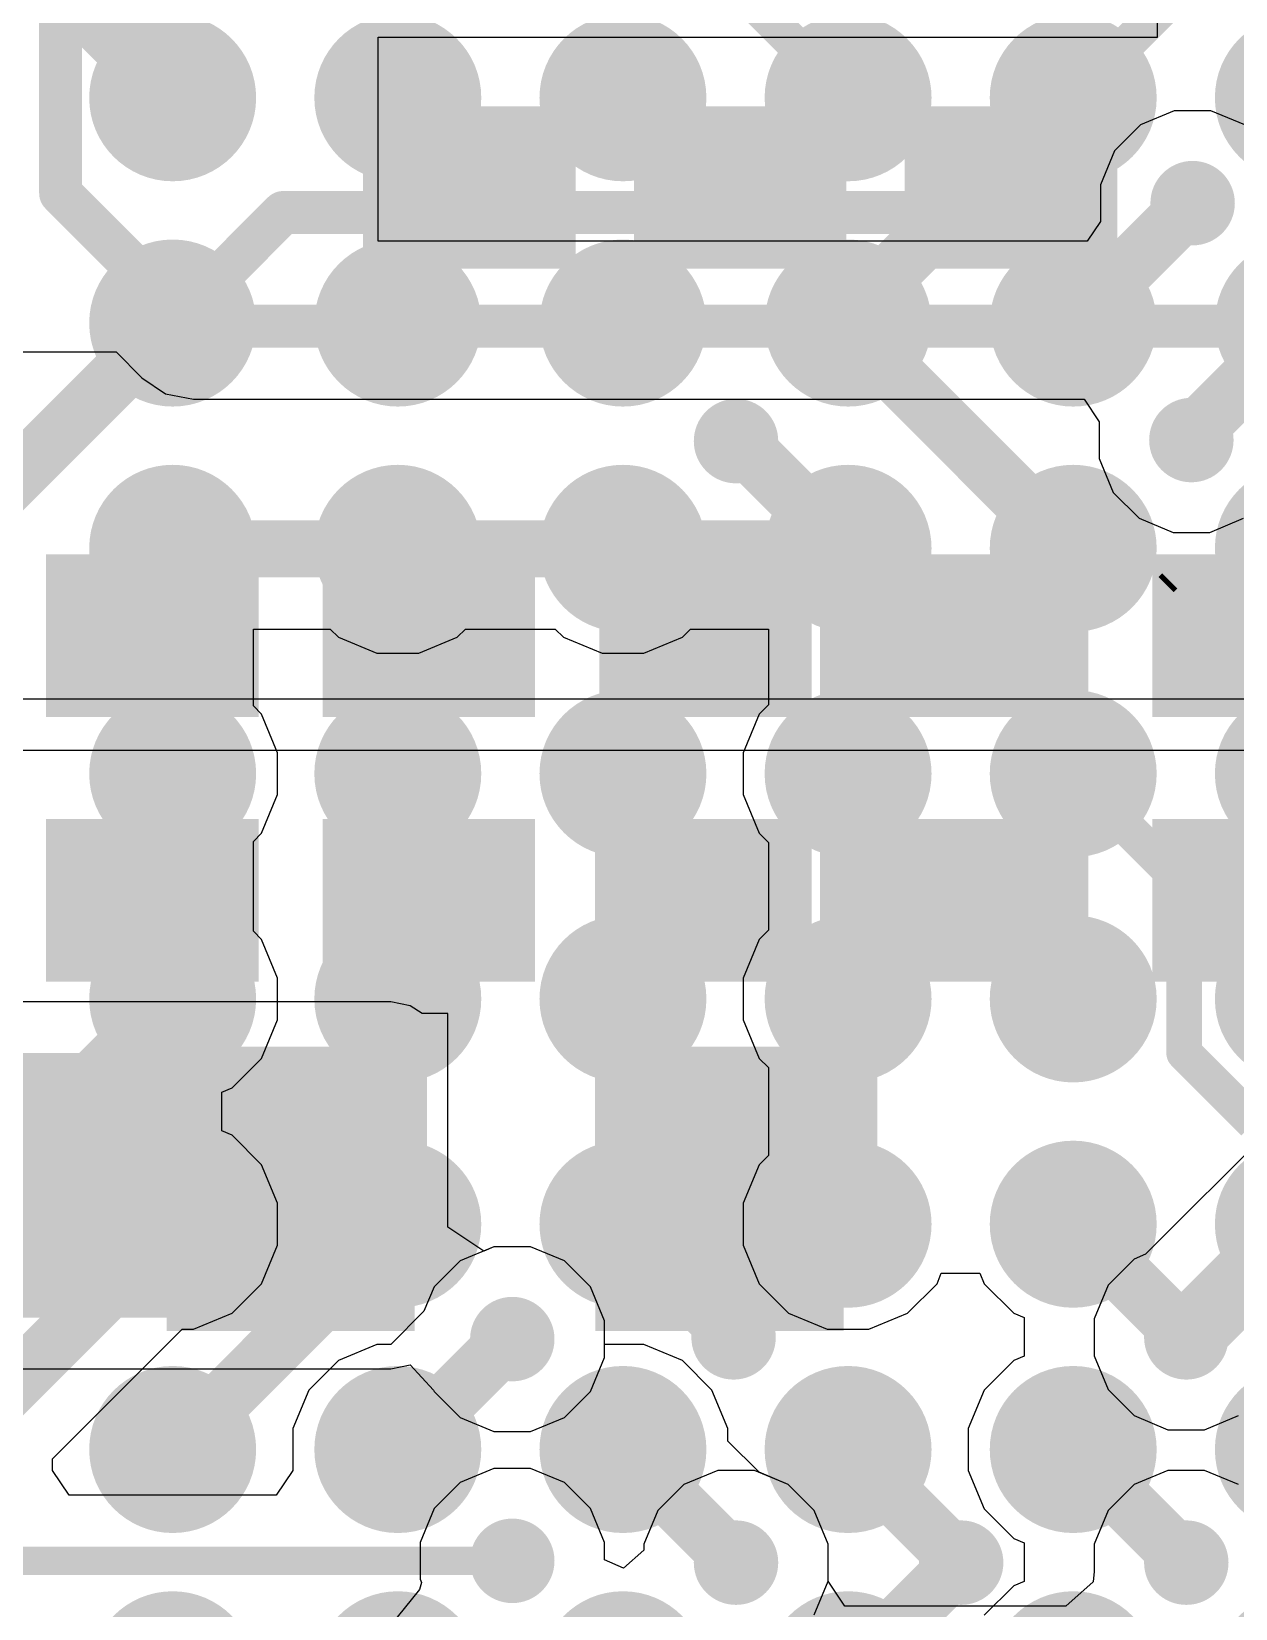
# Model space of a CAD drawing. Header units: millimetres. Extents: x -1.7 to 76.1, y -1.1 to 50.5.
# Drawn here: x 16.33 to 20.6, y 21.7 to 27.3 of the extents above; entities that cross this region are included whole.
import ezdxf

# ---------------------------------------------------------------- set-up
doc = ezdxf.new("R2010")
doc.units = ezdxf.units.MM
for name, color, linetype in [('BottomLayer', 5, 'Continuous'), ('BottomPaste', 16, 'Continuous'), ('BottomSolder', 6, 'Continuous'), ('TopLayer', 1, 'Continuous'), ('TopPaste', 8, 'Continuous'), ('TopSolder', 216, 'Continuous'), ('ViaHoleLayer', 16, 'Continuous')]:
    doc.layers.add(name, color=color, linetype=linetype)

# ---------------------------------------------------------------- blocks, each defined once
blk = doc.blocks.new('C___0402_B_18')
at = {"layer": 'BottomLayer'}
for points in [[(-0.2413, 0.3175), (-0.2413, -0.3175), (-0.6985, -0.3175), (-0.6985, 0.3175)], [(0.6985, 0.3175), (0.6985, -0.3175), (0.2413, -0.3175), (0.2413, 0.3175)]]:
    blk.add_hatch(color=5, dxfattribs=at).paths.add_polyline_path(points)
at = {"layer": 'BottomPaste'}
for points in [[(-0.2413, 0.3175), (-0.2413, -0.3175), (-0.6985, -0.3175), (-0.6985, 0.3175)], [(0.6985, 0.3175), (0.6985, -0.3175), (0.2413, -0.3175), (0.2413, 0.3175)]]:
    blk.add_hatch(color=16, dxfattribs=at).paths.add_polyline_path(points)
at = {"layer": 'BottomSolder'}
for points in [[(-0.1813, 0.3775), (-0.1813, -0.3775), (-0.7585, -0.3775), (-0.7585, 0.3775)], [(0.7585, 0.3775), (0.7585, -0.3775), (0.1813, -0.3775), (0.1813, 0.3775)]]:
    blk.add_hatch(color=6, dxfattribs=at).paths.add_polyline_path(points)
blk = doc.blocks.new('C___0402_B_20')
at = {"layer": 'BottomLayer'}
for points in [[(-0.2413, 0.3175), (-0.2413, -0.3175), (-0.6985, -0.3175), (-0.6985, 0.3175)], [(0.6985, 0.3175), (0.6985, -0.3175), (0.2413, -0.3175), (0.2413, 0.3175)]]:
    blk.add_hatch(color=5, dxfattribs=at).paths.add_polyline_path(points)
at = {"layer": 'BottomPaste'}
for points in [[(-0.2413, 0.3175), (-0.2413, -0.3175), (-0.6985, -0.3175), (-0.6985, 0.3175)], [(0.6985, 0.3175), (0.6985, -0.3175), (0.2413, -0.3175), (0.2413, 0.3175)]]:
    blk.add_hatch(color=16, dxfattribs=at).paths.add_polyline_path(points)
at = {"layer": 'BottomSolder'}
for points in [[(-0.1813, 0.3775), (-0.1813, -0.3775), (-0.7585, -0.3775), (-0.7585, 0.3775)], [(0.7585, 0.3775), (0.7585, -0.3775), (0.1813, -0.3775), (0.1813, 0.3775)]]:
    blk.add_hatch(color=6, dxfattribs=at).paths.add_polyline_path(points)
blk = doc.blocks.new('C___0402_B_21')
at = {"layer": 'BottomLayer'}
for points in [[(-0.2413, 0.3175), (-0.2413, -0.3175), (-0.6985, -0.3175), (-0.6985, 0.3175)], [(0.6985, 0.3175), (0.6985, -0.3175), (0.2413, -0.3175), (0.2413, 0.3175)]]:
    blk.add_hatch(color=5, dxfattribs=at).paths.add_polyline_path(points)
at = {"layer": 'BottomPaste'}
for points in [[(-0.2413, 0.3175), (-0.2413, -0.3175), (-0.6985, -0.3175), (-0.6985, 0.3175)], [(0.6985, 0.3175), (0.6985, -0.3175), (0.2413, -0.3175), (0.2413, 0.3175)]]:
    blk.add_hatch(color=16, dxfattribs=at).paths.add_polyline_path(points)
at = {"layer": 'BottomSolder'}
for points in [[(-0.1813, 0.3775), (-0.1813, -0.3775), (-0.7585, -0.3775), (-0.7585, 0.3775)], [(0.7585, 0.3775), (0.7585, -0.3775), (0.1813, -0.3775), (0.1813, 0.3775)]]:
    blk.add_hatch(color=6, dxfattribs=at).paths.add_polyline_path(points)
blk = doc.blocks.new('C___0603_B_32')
at = {"layer": 'BottomLayer'}
for points in [[(-1.143, -0.4445), (-1.143, 0.4445), (-0.381, 0.4445), (-0.381, -0.4445)], [(0.381, -0.4445), (0.381, 0.4445), (1.143, 0.4445), (1.143, -0.4445)]]:
    blk.add_hatch(color=5, dxfattribs=at).paths.add_polyline_path(points)
at = {"layer": 'BottomPaste'}
for points in [[(-1.143, -0.4445), (-1.143, 0.4445), (-0.381, 0.4445), (-0.381, -0.4445)], [(0.381, -0.4445), (0.381, 0.4445), (1.143, 0.4445), (1.143, -0.4445)]]:
    blk.add_hatch(color=16, dxfattribs=at).paths.add_polyline_path(points)
at = {"layer": 'BottomSolder'}
for points in [[(-1.203, -0.5045), (-1.203, 0.5045), (-0.321, 0.5045), (-0.321, -0.5045)], [(0.321, -0.5045), (0.321, 0.5045), (1.203, 0.5045), (1.203, -0.5045)]]:
    blk.add_hatch(color=6, dxfattribs=at).paths.add_polyline_path(points)
blk = doc.blocks.new('C___0402_B_34')
at = {"layer": 'BottomLayer'}
for points in [[(-0.2413, 0.3175), (-0.2413, -0.3175), (-0.6985, -0.3175), (-0.6985, 0.3175)], [(0.6985, 0.3175), (0.6985, -0.3175), (0.2413, -0.3175), (0.2413, 0.3175)]]:
    blk.add_hatch(color=5, dxfattribs=at).paths.add_polyline_path(points)
at = {"layer": 'BottomPaste'}
for points in [[(-0.2413, 0.3175), (-0.2413, -0.3175), (-0.6985, -0.3175), (-0.6985, 0.3175)], [(0.6985, 0.3175), (0.6985, -0.3175), (0.2413, -0.3175), (0.2413, 0.3175)]]:
    blk.add_hatch(color=16, dxfattribs=at).paths.add_polyline_path(points)
at = {"layer": 'BottomSolder'}
for points in [[(-0.1813, 0.3775), (-0.1813, -0.3775), (-0.7585, -0.3775), (-0.7585, 0.3775)], [(0.7585, 0.3775), (0.7585, -0.3775), (0.1813, -0.3775), (0.1813, 0.3775)]]:
    blk.add_hatch(color=6, dxfattribs=at).paths.add_polyline_path(points)
blk = doc.blocks.new('C___0402_B_35')
at = {"layer": 'BottomLayer'}
for points in [[(-0.2413, 0.3175), (-0.2413, -0.3175), (-0.6985, -0.3175), (-0.6985, 0.3175)], [(0.6985, 0.3175), (0.6985, -0.3175), (0.2413, -0.3175), (0.2413, 0.3175)]]:
    blk.add_hatch(color=5, dxfattribs=at).paths.add_polyline_path(points)
at = {"layer": 'BottomPaste'}
for points in [[(-0.2413, 0.3175), (-0.2413, -0.3175), (-0.6985, -0.3175), (-0.6985, 0.3175)], [(0.6985, 0.3175), (0.6985, -0.3175), (0.2413, -0.3175), (0.2413, 0.3175)]]:
    blk.add_hatch(color=16, dxfattribs=at).paths.add_polyline_path(points)
at = {"layer": 'BottomSolder'}
for points in [[(-0.1813, 0.3775), (-0.1813, -0.3775), (-0.7585, -0.3775), (-0.7585, 0.3775)], [(0.7585, 0.3775), (0.7585, -0.3775), (0.1813, -0.3775), (0.1813, 0.3775)]]:
    blk.add_hatch(color=6, dxfattribs=at).paths.add_polyline_path(points)
blk = doc.blocks.new('C___0402_B_36')
at = {"layer": 'BottomLayer'}
for points in [[(-0.2413, 0.3175), (-0.2413, -0.3175), (-0.6985, -0.3175), (-0.6985, 0.3175)], [(0.6985, 0.3175), (0.6985, -0.3175), (0.2413, -0.3175), (0.2413, 0.3175)]]:
    blk.add_hatch(color=5, dxfattribs=at).paths.add_polyline_path(points)
at = {"layer": 'BottomPaste'}
for points in [[(-0.2413, 0.3175), (-0.2413, -0.3175), (-0.6985, -0.3175), (-0.6985, 0.3175)], [(0.6985, 0.3175), (0.6985, -0.3175), (0.2413, -0.3175), (0.2413, 0.3175)]]:
    blk.add_hatch(color=16, dxfattribs=at).paths.add_polyline_path(points)
at = {"layer": 'BottomSolder'}
for points in [[(-0.1813, 0.3775), (-0.1813, -0.3775), (-0.7585, -0.3775), (-0.7585, 0.3775)], [(0.7585, 0.3775), (0.7585, -0.3775), (0.1813, -0.3775), (0.1813, 0.3775)]]:
    blk.add_hatch(color=6, dxfattribs=at).paths.add_polyline_path(points)
blk = doc.blocks.new('C___0402_B_37')
at = {"layer": 'BottomLayer'}
for points in [[(-0.2413, 0.3175), (-0.2413, -0.3175), (-0.6985, -0.3175), (-0.6985, 0.3175)], [(0.6985, 0.3175), (0.6985, -0.3175), (0.2413, -0.3175), (0.2413, 0.3175)]]:
    blk.add_hatch(color=5, dxfattribs=at).paths.add_polyline_path(points)
at = {"layer": 'BottomPaste'}
for points in [[(-0.2413, 0.3175), (-0.2413, -0.3175), (-0.6985, -0.3175), (-0.6985, 0.3175)], [(0.6985, 0.3175), (0.6985, -0.3175), (0.2413, -0.3175), (0.2413, 0.3175)]]:
    blk.add_hatch(color=16, dxfattribs=at).paths.add_polyline_path(points)
at = {"layer": 'BottomSolder'}
for points in [[(-0.1813, 0.3775), (-0.1813, -0.3775), (-0.7585, -0.3775), (-0.7585, 0.3775)], [(0.7585, 0.3775), (0.7585, -0.3775), (0.1813, -0.3775), (0.1813, 0.3775)]]:
    blk.add_hatch(color=6, dxfattribs=at).paths.add_polyline_path(points)
blk = doc.blocks.new('C___0402_B_38')
at = {"layer": 'BottomLayer'}
for points in [[(-0.2413, 0.3175), (-0.2413, -0.3175), (-0.6985, -0.3175), (-0.6985, 0.3175)], [(0.6985, 0.3175), (0.6985, -0.3175), (0.2413, -0.3175), (0.2413, 0.3175)]]:
    blk.add_hatch(color=5, dxfattribs=at).paths.add_polyline_path(points)
at = {"layer": 'BottomPaste'}
for points in [[(-0.2413, 0.3175), (-0.2413, -0.3175), (-0.6985, -0.3175), (-0.6985, 0.3175)], [(0.6985, 0.3175), (0.6985, -0.3175), (0.2413, -0.3175), (0.2413, 0.3175)]]:
    blk.add_hatch(color=16, dxfattribs=at).paths.add_polyline_path(points)
at = {"layer": 'BottomSolder'}
for points in [[(-0.1813, 0.3775), (-0.1813, -0.3775), (-0.7585, -0.3775), (-0.7585, 0.3775)], [(0.7585, 0.3775), (0.7585, -0.3775), (0.1813, -0.3775), (0.1813, 0.3775)]]:
    blk.add_hatch(color=6, dxfattribs=at).paths.add_polyline_path(points)
blk = doc.blocks.new('196_LFBGA__12_12__217')
at = {"layer": 'TopLayer'}
h = blk.add_hatch(color=1, dxfattribs=at)
edge = h.paths.add_edge_path()
edge.add_arc((-1.2, 2.8), 0.195, 0, 360)
h = blk.add_hatch(color=1, dxfattribs=at)
edge = h.paths.add_edge_path()
edge.add_arc((-0.4, 2.8), 0.195, 0, 360)
h = blk.add_hatch(color=1, dxfattribs=at)
edge = h.paths.add_edge_path()
edge.add_arc((0.4, 2.8), 0.195, 0, 360)
h = blk.add_hatch(color=1, dxfattribs=at)
edge = h.paths.add_edge_path()
edge.add_arc((1.2, 2.8), 0.195, 0, 360)
h = blk.add_hatch(color=1, dxfattribs=at)
edge = h.paths.add_edge_path()
edge.add_arc((2, 2.8), 0.195, 0, 360)
h = blk.add_hatch(color=1, dxfattribs=at)
edge = h.paths.add_edge_path()
edge.add_arc((-1.2, 2), 0.195, 0, 360)
h = blk.add_hatch(color=1, dxfattribs=at)
edge = h.paths.add_edge_path()
edge.add_arc((-0.4, 2), 0.195, 0, 360)
h = blk.add_hatch(color=1, dxfattribs=at)
edge = h.paths.add_edge_path()
edge.add_arc((0.4, 2), 0.195, 0, 360)
h = blk.add_hatch(color=1, dxfattribs=at)
edge = h.paths.add_edge_path()
edge.add_arc((1.2, 2), 0.195, 0, 360)
h = blk.add_hatch(color=1, dxfattribs=at)
edge = h.paths.add_edge_path()
edge.add_arc((2, 2), 0.195, 0, 360)
h = blk.add_hatch(color=1, dxfattribs=at)
edge = h.paths.add_edge_path()
edge.add_arc((-1.2, 1.2), 0.195, 0, 360)
h = blk.add_hatch(color=1, dxfattribs=at)
edge = h.paths.add_edge_path()
edge.add_arc((-0.4, 1.2), 0.195, 0, 360)
h = blk.add_hatch(color=1, dxfattribs=at)
edge = h.paths.add_edge_path()
edge.add_arc((0.4, 1.2), 0.195, 0, 360)
h = blk.add_hatch(color=1, dxfattribs=at)
edge = h.paths.add_edge_path()
edge.add_arc((1.2, 1.2), 0.195, 0, 360)
h = blk.add_hatch(color=1, dxfattribs=at)
edge = h.paths.add_edge_path()
edge.add_arc((2, 1.2), 0.195, 0, 360)
h = blk.add_hatch(color=1, dxfattribs=at)
edge = h.paths.add_edge_path()
edge.add_arc((-1.2, 0.4), 0.195, 0, 360)
h = blk.add_hatch(color=1, dxfattribs=at)
edge = h.paths.add_edge_path()
edge.add_arc((-0.4, 0.4), 0.195, 0, 360)
h = blk.add_hatch(color=1, dxfattribs=at)
edge = h.paths.add_edge_path()
edge.add_arc((0.4, 0.4), 0.195, 0, 360)
h = blk.add_hatch(color=1, dxfattribs=at)
edge = h.paths.add_edge_path()
edge.add_arc((1.2, 0.4), 0.195, 0, 360)
h = blk.add_hatch(color=1, dxfattribs=at)
edge = h.paths.add_edge_path()
edge.add_arc((2, 0.4), 0.195, 0, 360)
h = blk.add_hatch(color=1, dxfattribs=at)
edge = h.paths.add_edge_path()
edge.add_arc((-1.2, -0.4), 0.195, 0, 360)
h = blk.add_hatch(color=1, dxfattribs=at)
edge = h.paths.add_edge_path()
edge.add_arc((-0.4, -0.4), 0.195, 0, 360)
h = blk.add_hatch(color=1, dxfattribs=at)
edge = h.paths.add_edge_path()
edge.add_arc((0.4, -0.4), 0.195, 0, 360)
h = blk.add_hatch(color=1, dxfattribs=at)
edge = h.paths.add_edge_path()
edge.add_arc((1.2, -0.4), 0.195, 0, 360)
h = blk.add_hatch(color=1, dxfattribs=at)
edge = h.paths.add_edge_path()
edge.add_arc((2, -0.4), 0.195, 0, 360)
h = blk.add_hatch(color=1, dxfattribs=at)
edge = h.paths.add_edge_path()
edge.add_arc((-1.2, -1.2), 0.195, 0, 360)
h = blk.add_hatch(color=1, dxfattribs=at)
edge = h.paths.add_edge_path()
edge.add_arc((-0.4, -1.2), 0.195, 0, 360)
h = blk.add_hatch(color=1, dxfattribs=at)
edge = h.paths.add_edge_path()
edge.add_arc((0.4, -1.2), 0.195, 0, 360)
h = blk.add_hatch(color=1, dxfattribs=at)
edge = h.paths.add_edge_path()
edge.add_arc((1.2, -1.2), 0.195, 0, 360)
h = blk.add_hatch(color=1, dxfattribs=at)
edge = h.paths.add_edge_path()
edge.add_arc((2, -1.2), 0.195, 0, 360)
h = blk.add_hatch(color=1, dxfattribs=at)
edge = h.paths.add_edge_path()
edge.add_arc((-1.2, -2), 0.195, 0, 360)
h = blk.add_hatch(color=1, dxfattribs=at)
edge = h.paths.add_edge_path()
edge.add_arc((-0.4, -2), 0.195, 0, 360)
h = blk.add_hatch(color=1, dxfattribs=at)
edge = h.paths.add_edge_path()
edge.add_arc((0.4, -2), 0.195, 0, 360)
h = blk.add_hatch(color=1, dxfattribs=at)
edge = h.paths.add_edge_path()
edge.add_arc((1.2, -2), 0.195, 0, 360)
h = blk.add_hatch(color=1, dxfattribs=at)
edge = h.paths.add_edge_path()
edge.add_arc((2, -2), 0.195, 0, 360)
at = {"layer": 'TopPaste'}
h = blk.add_hatch(color=8, dxfattribs=at)
edge = h.paths.add_edge_path()
edge.add_arc((-1.2, 2.8), 0.195, 0, 360)
h = blk.add_hatch(color=8, dxfattribs=at)
edge = h.paths.add_edge_path()
edge.add_arc((-0.4, 2.8), 0.195, 0, 360)
h = blk.add_hatch(color=8, dxfattribs=at)
edge = h.paths.add_edge_path()
edge.add_arc((0.4, 2.8), 0.195, 0, 360)
h = blk.add_hatch(color=8, dxfattribs=at)
edge = h.paths.add_edge_path()
edge.add_arc((1.2, 2.8), 0.195, 0, 360)
h = blk.add_hatch(color=8, dxfattribs=at)
edge = h.paths.add_edge_path()
edge.add_arc((2, 2.8), 0.195, 0, 360)
h = blk.add_hatch(color=8, dxfattribs=at)
edge = h.paths.add_edge_path()
edge.add_arc((-1.2, 2), 0.195, 0, 360)
h = blk.add_hatch(color=8, dxfattribs=at)
edge = h.paths.add_edge_path()
edge.add_arc((-0.4, 2), 0.195, 0, 360)
h = blk.add_hatch(color=8, dxfattribs=at)
edge = h.paths.add_edge_path()
edge.add_arc((0.4, 2), 0.195, 0, 360)
h = blk.add_hatch(color=8, dxfattribs=at)
edge = h.paths.add_edge_path()
edge.add_arc((1.2, 2), 0.195, 0, 360)
h = blk.add_hatch(color=8, dxfattribs=at)
edge = h.paths.add_edge_path()
edge.add_arc((2, 2), 0.195, 0, 360)
h = blk.add_hatch(color=8, dxfattribs=at)
edge = h.paths.add_edge_path()
edge.add_arc((-1.2, 1.2), 0.195, 0, 360)
h = blk.add_hatch(color=8, dxfattribs=at)
edge = h.paths.add_edge_path()
edge.add_arc((-0.4, 1.2), 0.195, 0, 360)
h = blk.add_hatch(color=8, dxfattribs=at)
edge = h.paths.add_edge_path()
edge.add_arc((0.4, 1.2), 0.195, 0, 360)
h = blk.add_hatch(color=8, dxfattribs=at)
edge = h.paths.add_edge_path()
edge.add_arc((1.2, 1.2), 0.195, 0, 360)
h = blk.add_hatch(color=8, dxfattribs=at)
edge = h.paths.add_edge_path()
edge.add_arc((2, 1.2), 0.195, 0, 360)
h = blk.add_hatch(color=8, dxfattribs=at)
edge = h.paths.add_edge_path()
edge.add_arc((-1.2, 0.4), 0.195, 0, 360)
h = blk.add_hatch(color=8, dxfattribs=at)
edge = h.paths.add_edge_path()
edge.add_arc((-0.4, 0.4), 0.195, 0, 360)
h = blk.add_hatch(color=8, dxfattribs=at)
edge = h.paths.add_edge_path()
edge.add_arc((0.4, 0.4), 0.195, 0, 360)
h = blk.add_hatch(color=8, dxfattribs=at)
edge = h.paths.add_edge_path()
edge.add_arc((1.2, 0.4), 0.195, 0, 360)
h = blk.add_hatch(color=8, dxfattribs=at)
edge = h.paths.add_edge_path()
edge.add_arc((2, 0.4), 0.195, 0, 360)
h = blk.add_hatch(color=8, dxfattribs=at)
edge = h.paths.add_edge_path()
edge.add_arc((-1.2, -0.4), 0.195, 0, 360)
h = blk.add_hatch(color=8, dxfattribs=at)
edge = h.paths.add_edge_path()
edge.add_arc((-0.4, -0.4), 0.195, 0, 360)
h = blk.add_hatch(color=8, dxfattribs=at)
edge = h.paths.add_edge_path()
edge.add_arc((0.4, -0.4), 0.195, 0, 360)
h = blk.add_hatch(color=8, dxfattribs=at)
edge = h.paths.add_edge_path()
edge.add_arc((1.2, -0.4), 0.195, 0, 360)
h = blk.add_hatch(color=8, dxfattribs=at)
edge = h.paths.add_edge_path()
edge.add_arc((2, -0.4), 0.195, 0, 360)
h = blk.add_hatch(color=8, dxfattribs=at)
edge = h.paths.add_edge_path()
edge.add_arc((-1.2, -1.2), 0.195, 0, 360)
h = blk.add_hatch(color=8, dxfattribs=at)
edge = h.paths.add_edge_path()
edge.add_arc((-0.4, -1.2), 0.195, 0, 360)
h = blk.add_hatch(color=8, dxfattribs=at)
edge = h.paths.add_edge_path()
edge.add_arc((0.4, -1.2), 0.195, 0, 360)
h = blk.add_hatch(color=8, dxfattribs=at)
edge = h.paths.add_edge_path()
edge.add_arc((1.2, -1.2), 0.195, 0, 360)
h = blk.add_hatch(color=8, dxfattribs=at)
edge = h.paths.add_edge_path()
edge.add_arc((2, -1.2), 0.195, 0, 360)
h = blk.add_hatch(color=8, dxfattribs=at)
edge = h.paths.add_edge_path()
edge.add_arc((-1.2, -2), 0.195, 0, 360)
h = blk.add_hatch(color=8, dxfattribs=at)
edge = h.paths.add_edge_path()
edge.add_arc((-0.4, -2), 0.195, 0, 360)
h = blk.add_hatch(color=8, dxfattribs=at)
edge = h.paths.add_edge_path()
edge.add_arc((0.4, -2), 0.195, 0, 360)
h = blk.add_hatch(color=8, dxfattribs=at)
edge = h.paths.add_edge_path()
edge.add_arc((1.2, -2), 0.195, 0, 360)
h = blk.add_hatch(color=8, dxfattribs=at)
edge = h.paths.add_edge_path()
edge.add_arc((2, -2), 0.195, 0, 360)
at = {"layer": 'TopSolder'}
h = blk.add_hatch(color=216, dxfattribs=at)
edge = h.paths.add_edge_path()
edge.add_arc((-1.2, 2.8), 0.2966, 0, 360)
h = blk.add_hatch(color=216, dxfattribs=at)
edge = h.paths.add_edge_path()
edge.add_arc((-0.4, 2.8), 0.2966, 0, 360)
h = blk.add_hatch(color=216, dxfattribs=at)
edge = h.paths.add_edge_path()
edge.add_arc((0.4, 2.8), 0.2966, 0, 360)
h = blk.add_hatch(color=216, dxfattribs=at)
edge = h.paths.add_edge_path()
edge.add_arc((1.2, 2.8), 0.2966, 0, 360)
h = blk.add_hatch(color=216, dxfattribs=at)
edge = h.paths.add_edge_path()
edge.add_arc((2, 2.8), 0.2966, 0, 360)
h = blk.add_hatch(color=216, dxfattribs=at)
edge = h.paths.add_edge_path()
edge.add_arc((2.8, 2.8), 0.2966, 0, 360)
h = blk.add_hatch(color=216, dxfattribs=at)
edge = h.paths.add_edge_path()
edge.add_arc((-1.2, 2), 0.2966, 0, 360)
h = blk.add_hatch(color=216, dxfattribs=at)
edge = h.paths.add_edge_path()
edge.add_arc((-0.4, 2), 0.2966, 0, 360)
h = blk.add_hatch(color=216, dxfattribs=at)
edge = h.paths.add_edge_path()
edge.add_arc((0.4, 2), 0.2966, 0, 360)
h = blk.add_hatch(color=216, dxfattribs=at)
edge = h.paths.add_edge_path()
edge.add_arc((1.2, 2), 0.2966, 0, 360)
h = blk.add_hatch(color=216, dxfattribs=at)
edge = h.paths.add_edge_path()
edge.add_arc((2, 2), 0.2966, 0, 360)
h = blk.add_hatch(color=216, dxfattribs=at)
edge = h.paths.add_edge_path()
edge.add_arc((2.8, 2), 0.2966, 0, 360)
h = blk.add_hatch(color=216, dxfattribs=at)
edge = h.paths.add_edge_path()
edge.add_arc((-1.2, 1.2), 0.2966, 0, 360)
h = blk.add_hatch(color=216, dxfattribs=at)
edge = h.paths.add_edge_path()
edge.add_arc((-0.4, 1.2), 0.2966, 0, 360)
h = blk.add_hatch(color=216, dxfattribs=at)
edge = h.paths.add_edge_path()
edge.add_arc((0.4, 1.2), 0.2966, 0, 360)
h = blk.add_hatch(color=216, dxfattribs=at)
edge = h.paths.add_edge_path()
edge.add_arc((1.2, 1.2), 0.2966, 0, 360)
h = blk.add_hatch(color=216, dxfattribs=at)
edge = h.paths.add_edge_path()
edge.add_arc((2, 1.2), 0.2966, 0, 360)
h = blk.add_hatch(color=216, dxfattribs=at)
edge = h.paths.add_edge_path()
edge.add_arc((2.8, 1.2), 0.2966, 0, 360)
h = blk.add_hatch(color=216, dxfattribs=at)
edge = h.paths.add_edge_path()
edge.add_arc((-1.2, 0.4), 0.2966, 0, 360)
h = blk.add_hatch(color=216, dxfattribs=at)
edge = h.paths.add_edge_path()
edge.add_arc((-0.4, 0.4), 0.2966, 0, 360)
h = blk.add_hatch(color=216, dxfattribs=at)
edge = h.paths.add_edge_path()
edge.add_arc((0.4, 0.4), 0.2966, 0, 360)
h = blk.add_hatch(color=216, dxfattribs=at)
edge = h.paths.add_edge_path()
edge.add_arc((1.2, 0.4), 0.2966, 0, 360)
h = blk.add_hatch(color=216, dxfattribs=at)
edge = h.paths.add_edge_path()
edge.add_arc((2, 0.4), 0.2966, 0, 360)
h = blk.add_hatch(color=216, dxfattribs=at)
edge = h.paths.add_edge_path()
edge.add_arc((2.8, 0.4), 0.2966, 0, 360)
h = blk.add_hatch(color=216, dxfattribs=at)
edge = h.paths.add_edge_path()
edge.add_arc((-1.2, -0.4), 0.2966, 0, 360)
h = blk.add_hatch(color=216, dxfattribs=at)
edge = h.paths.add_edge_path()
edge.add_arc((-0.4, -0.4), 0.2966, 0, 360)
h = blk.add_hatch(color=216, dxfattribs=at)
edge = h.paths.add_edge_path()
edge.add_arc((0.4, -0.4), 0.2966, 0, 360)
h = blk.add_hatch(color=216, dxfattribs=at)
edge = h.paths.add_edge_path()
edge.add_arc((1.2, -0.4), 0.2966, 0, 360)
h = blk.add_hatch(color=216, dxfattribs=at)
edge = h.paths.add_edge_path()
edge.add_arc((2, -0.4), 0.2966, 0, 360)
h = blk.add_hatch(color=216, dxfattribs=at)
edge = h.paths.add_edge_path()
edge.add_arc((2.8, -0.4), 0.2966, 0, 360)
h = blk.add_hatch(color=216, dxfattribs=at)
edge = h.paths.add_edge_path()
edge.add_arc((-1.2, -1.2), 0.2966, 0, 360)
h = blk.add_hatch(color=216, dxfattribs=at)
edge = h.paths.add_edge_path()
edge.add_arc((-0.4, -1.2), 0.2966, 0, 360)
h = blk.add_hatch(color=216, dxfattribs=at)
edge = h.paths.add_edge_path()
edge.add_arc((0.4, -1.2), 0.2966, 0, 360)
h = blk.add_hatch(color=216, dxfattribs=at)
edge = h.paths.add_edge_path()
edge.add_arc((1.2, -1.2), 0.2966, 0, 360)
h = blk.add_hatch(color=216, dxfattribs=at)
edge = h.paths.add_edge_path()
edge.add_arc((2, -1.2), 0.2966, 0, 360)
h = blk.add_hatch(color=216, dxfattribs=at)
edge = h.paths.add_edge_path()
edge.add_arc((2.8, -1.2), 0.2966, 0, 360)
h = blk.add_hatch(color=216, dxfattribs=at)
edge = h.paths.add_edge_path()
edge.add_arc((-1.2, -2), 0.2966, 0, 360)
h = blk.add_hatch(color=216, dxfattribs=at)
edge = h.paths.add_edge_path()
edge.add_arc((-0.4, -2), 0.2966, 0, 360)
h = blk.add_hatch(color=216, dxfattribs=at)
edge = h.paths.add_edge_path()
edge.add_arc((0.4, -2), 0.2966, 0, 360)
h = blk.add_hatch(color=216, dxfattribs=at)
edge = h.paths.add_edge_path()
edge.add_arc((1.2, -2), 0.2966, 0, 360)
h = blk.add_hatch(color=216, dxfattribs=at)
edge = h.paths.add_edge_path()
edge.add_arc((2, -2), 0.2966, 0, 360)
h = blk.add_hatch(color=216, dxfattribs=at)
edge = h.paths.add_edge_path()
edge.add_arc((2.8, -2), 0.2966, 0, 360)
h = blk.add_hatch(color=216, dxfattribs=at)
edge = h.paths.add_edge_path()
edge.add_arc((-1.2, -2.8), 0.2966, 0, 360)
h = blk.add_hatch(color=216, dxfattribs=at)
edge = h.paths.add_edge_path()
edge.add_arc((-0.4, -2.8), 0.2966, 0, 360)
h = blk.add_hatch(color=216, dxfattribs=at)
edge = h.paths.add_edge_path()
edge.add_arc((0.4, -2.8), 0.2966, 0, 360)
h = blk.add_hatch(color=216, dxfattribs=at)
edge = h.paths.add_edge_path()
edge.add_arc((1.2, -2.8), 0.2966, 0, 360)
h = blk.add_hatch(color=216, dxfattribs=at)
edge = h.paths.add_edge_path()
edge.add_arc((2, -2.8), 0.2966, 0, 360)
h = blk.add_hatch(color=216, dxfattribs=at)
edge = h.paths.add_edge_path()
edge.add_arc((2.8, -2.8), 0.2966, 0, 360)

msp = doc.modelspace()

# ---------------------------------------------------------------- hatches: boundary and pattern name
at = {"layer": 'BottomLayer'}
h = msp.add_hatch(color=5, dxfattribs=at)
edge = h.paths.add_edge_path()
edge.add_arc((20.4515, 26.6906), 0.15, 0, 360)
h = msp.add_hatch(color=5, dxfattribs=at)
edge = h.paths.add_edge_path()
edge.add_arc((19.5938, 26.6573), 0.15, 0, 360)
h = msp.add_hatch(color=5, dxfattribs=at)
edge = h.paths.add_edge_path()
edge.add_arc((18.829, 25.8456), 0.15, 0, 360)
h = msp.add_hatch(color=5, dxfattribs=at)
edge = h.paths.add_edge_path()
edge.add_arc((20.447, 25.8493), 0.15, 0, 360)
msp.add_hatch(color=5, dxfattribs=at).paths.add_polyline_path([(16.1036, 22.733), (17.6022, 22.733), (17.6022, 23.6728), (16.1036, 23.6728)])
h = msp.add_hatch(color=5, dxfattribs=at)
edge = h.paths.add_edge_path()
edge.add_arc((16.429, 23.463), 0.15, 0, 360)
h = msp.add_hatch(color=5, dxfattribs=at)
edge = h.paths.add_edge_path()
edge.add_arc((18.034, 22.6568), 0.15, 0, 360)
h = msp.add_hatch(color=5, dxfattribs=at)
edge = h.paths.add_edge_path()
edge.add_arc((18.8203, 22.663), 0.15, 0, 360)
h = msp.add_hatch(color=5, dxfattribs=at)
edge = h.paths.add_edge_path()
edge.add_arc((20.429, 22.663), 0.15, 0, 360)
h = msp.add_hatch(color=5, dxfattribs=at)
edge = h.paths.add_edge_path()
edge.add_arc((18.034, 21.8694), 0.15, 0, 360)
h = msp.add_hatch(color=5, dxfattribs=at)
edge = h.paths.add_edge_path()
edge.add_arc((18.829, 21.863), 0.15, 0, 360)
h = msp.add_hatch(color=5, dxfattribs=at)
edge = h.paths.add_edge_path()
edge.add_arc((19.629, 21.863), 0.15, 0, 360)
h = msp.add_hatch(color=5, dxfattribs=at)
edge = h.paths.add_edge_path()
edge.add_arc((20.429, 21.863), 0.15, 0, 360)
at = {"layer": 'TopLayer'}
h = msp.add_hatch(color=1, dxfattribs=at)
edge = h.paths.add_edge_path()
edge.add_arc((20.4515, 26.6906), 0.15, 0, 360)
h = msp.add_hatch(color=1, dxfattribs=at)
edge = h.paths.add_edge_path()
edge.add_arc((19.5938, 26.6573), 0.15, 0, 360)
h = msp.add_hatch(color=1, dxfattribs=at)
edge = h.paths.add_edge_path()
edge.add_arc((18.829, 25.8456), 0.15, 0, 360)
h = msp.add_hatch(color=1, dxfattribs=at)
edge = h.paths.add_edge_path()
edge.add_arc((20.447, 25.8493), 0.15, 0, 360)
h = msp.add_hatch(color=1, dxfattribs=at)
edge = h.paths.add_edge_path()
edge.add_arc((16.429, 23.463), 0.15, 0, 360)
h = msp.add_hatch(color=1, dxfattribs=at)
edge = h.paths.add_edge_path()
edge.add_arc((18.034, 22.6568), 0.15, 0, 360)
h = msp.add_hatch(color=1, dxfattribs=at)
edge = h.paths.add_edge_path()
edge.add_arc((18.8203, 22.663), 0.15, 0, 360)
h = msp.add_hatch(color=1, dxfattribs=at)
edge = h.paths.add_edge_path()
edge.add_arc((20.429, 22.663), 0.15, 0, 360)
h = msp.add_hatch(color=1, dxfattribs=at)
edge = h.paths.add_edge_path()
edge.add_arc((18.034, 21.8694), 0.15, 0, 360)
h = msp.add_hatch(color=1, dxfattribs=at)
edge = h.paths.add_edge_path()
edge.add_arc((18.829, 21.863), 0.15, 0, 360)
h = msp.add_hatch(color=1, dxfattribs=at)
edge = h.paths.add_edge_path()
edge.add_arc((19.629, 21.863), 0.15, 0, 360)
h = msp.add_hatch(color=1, dxfattribs=at)
edge = h.paths.add_edge_path()
edge.add_arc((20.429, 21.863), 0.15, 0, 360)
at = {"layer": 'ViaHoleLayer'}
h = msp.add_hatch(color=16, dxfattribs=at)
edge = h.paths.add_edge_path()
edge.add_arc((20.4515, 26.6906), 0.1, 0, 360)
h = msp.add_hatch(color=16, dxfattribs=at)
edge = h.paths.add_edge_path()
edge.add_arc((19.5938, 26.6573), 0.1, 0, 360)
h = msp.add_hatch(color=16, dxfattribs=at)
edge = h.paths.add_edge_path()
edge.add_arc((18.829, 25.8456), 0.1, 0, 360)
h = msp.add_hatch(color=16, dxfattribs=at)
edge = h.paths.add_edge_path()
edge.add_arc((20.447, 25.8493), 0.1, 0, 360)
h = msp.add_hatch(color=16, dxfattribs=at)
edge = h.paths.add_edge_path()
edge.add_arc((16.429, 23.463), 0.1, 0, 360)
h = msp.add_hatch(color=16, dxfattribs=at)
edge = h.paths.add_edge_path()
edge.add_arc((18.034, 22.6568), 0.1, 0, 360)
h = msp.add_hatch(color=16, dxfattribs=at)
edge = h.paths.add_edge_path()
edge.add_arc((18.8203, 22.663), 0.1, 0, 360)
h = msp.add_hatch(color=16, dxfattribs=at)
edge = h.paths.add_edge_path()
edge.add_arc((20.429, 22.663), 0.1, 0, 360)
h = msp.add_hatch(color=16, dxfattribs=at)
edge = h.paths.add_edge_path()
edge.add_arc((18.034, 21.8694), 0.1, 0, 360)
h = msp.add_hatch(color=16, dxfattribs=at)
edge = h.paths.add_edge_path()
edge.add_arc((18.829, 21.863), 0.1, 0, 360)
h = msp.add_hatch(color=16, dxfattribs=at)
edge = h.paths.add_edge_path()
edge.add_arc((19.629, 21.863), 0.1, 0, 360)
h = msp.add_hatch(color=16, dxfattribs=at)
edge = h.paths.add_edge_path()
edge.add_arc((20.429, 21.863), 0.1, 0, 360)

# ---------------------------------------------------------------- linework, layer by layer
at = {"layer": 'BottomLayer'}
for p, q in [((20.3269, 27.2796), (20.3269, 27.3558)), ((17.5572, 26.5557), (17.5572, 27.2796)), ((17.5572, 27.2796), (20.3269, 27.2796)), ((20.3863, 27.0184), (20.2658, 26.9685)), ((20.5167, 27.0184), (20.3863, 27.0184)), ((20.6372, 26.9685), (20.5167, 27.0184)), ((20.2658, 26.9685), (20.1736, 26.8763)), ((20.1736, 26.8763), (20.1237, 26.7558)), ((20.1237, 26.7558), (20.1237, 26.6254)), ((20.1237, 26.6254), (20.0771, 26.5557)), ((20.0771, 26.5557), (17.5572, 26.5557)), ((15.4654, 26.162), (16.6264, 26.162)), ((16.6264, 26.162), (16.7182, 26.0702)), ((16.7182, 26.0702), (16.8022, 26.014)), ((16.8022, 26.014), (16.9013, 25.9943)), ((16.9013, 25.9943), (20.0659, 25.9943)), ((20.0659, 25.9943), (20.1192, 25.9145)), ((20.1192, 25.9145), (20.1192, 25.7841)), ((20.1192, 25.7841), (20.1691, 25.6636)), ((20.1691, 25.6636), (20.2613, 25.5714)), ((20.2613, 25.5714), (20.3818, 25.5215)), ((20.5122, 25.5215), (20.6327, 25.5714)), ((20.3818, 25.5215), (20.5122, 25.5215)), ((21.9964, 24.9296), (15.4654, 24.9296)), ((15.4654, 24.7483), (22.1642, 24.7483)), ((21.2706, 23.944), (20.2844, 22.9579)), ((17.6022, 23.8541), (16.1036, 23.8541)), ((17.6716, 23.8403), (17.6022, 23.8541)), ((17.7132, 23.8125), (17.6716, 23.8403)), ((17.8054, 23.8125), (17.7132, 23.8125)), ((17.8054, 23.0544), (17.8054, 23.8125)), ((17.9324, 22.9695), (17.8054, 23.0544)), ((17.9688, 22.9846), (17.9324, 22.9695)), ((18.0992, 22.9846), (17.9688, 22.9846)), ((18.2197, 22.9347), (18.0992, 22.9846)), ((18.3119, 22.8425), (18.2197, 22.9347)), ((20.2433, 22.9409), (20.1511, 22.8487)), ((20.2844, 22.9579), (20.2433, 22.9409)), ((20.1511, 22.8487), (20.1012, 22.7282)), ((18.3618, 22.722), (18.3119, 22.8425)), ((18.3618, 22.5916), (18.3618, 22.722)), ((20.1012, 22.7282), (20.1012, 22.5978)), ((18.3119, 22.4711), (18.3618, 22.5916)), ((20.1012, 22.5978), (20.1511, 22.4773)), ((16.1036, 22.5517), (17.6022, 22.5517)), ((17.6022, 22.5517), (17.6716, 22.5655)), ((17.6716, 22.5655), (17.7544, 22.4753)), ((17.7544, 22.4753), (17.7561, 22.4711)), ((17.7561, 22.4711), (17.8483, 22.3789)), ((18.2197, 22.3789), (18.3119, 22.4711)), ((20.1511, 22.4773), (20.2433, 22.3851)), ((17.8483, 22.3789), (17.9688, 22.329)), ((18.0992, 22.329), (18.2197, 22.3789)), ((20.2433, 22.3851), (20.3638, 22.3352)), ((20.4942, 22.3352), (20.6147, 22.3851)), ((17.9688, 22.329), (18.0992, 22.329)), ((20.3638, 22.3352), (20.4942, 22.3352)), ((17.9688, 22.1972), (17.8483, 22.1473)), ((18.0992, 22.1972), (17.9688, 22.1972)), ((18.2197, 22.1473), (18.0992, 22.1972)), ((18.7638, 22.1908), (18.6433, 22.1409)), ((18.8942, 22.1908), (18.7638, 22.1908)), ((19.0147, 22.1409), (18.8942, 22.1908)), ((20.3638, 22.1908), (20.2433, 22.1409)), ((20.4942, 22.1908), (20.3638, 22.1908)), ((20.6147, 22.1409), (20.4942, 22.1908)), ((17.8483, 22.1473), (17.7561, 22.0551)), ((18.3119, 22.0551), (18.2197, 22.1473)), ((18.6433, 22.1409), (18.5511, 22.0487)), ((19.1069, 22.0487), (19.0147, 22.1409)), ((20.2433, 22.1409), (20.1511, 22.0487)), ((17.7561, 22.0551), (17.7062, 21.9346)), ((18.3618, 21.9346), (18.3119, 22.0551)), ((18.5511, 22.0487), (18.5012, 21.9282)), ((19.1568, 21.9282), (19.1069, 22.0487)), ((20.1511, 22.0487), (20.1012, 21.9282)), ((17.7062, 21.9346), (17.7062, 21.8042)), ((18.3618, 21.8726), (18.3618, 21.9346)), ((18.5012, 21.9074), (18.4288, 21.8437)), ((18.5012, 21.9282), (18.5012, 21.9074)), ((19.1568, 21.7978), (19.1568, 21.9282)), ((20.1012, 21.9282), (20.1012, 21.831)), ((18.4288, 21.8437), (18.3618, 21.8726)), ((17.711, 21.7927), (17.7042, 21.7672)), ((17.7062, 21.8042), (17.711, 21.7927)), ((19.2161, 21.709), (19.1568, 21.7978)), ((20.0978, 21.7948), (20.0005, 21.709)), ((20.1012, 21.831), (20.0978, 21.7948)), ((17.7042, 21.7672), (17.6245, 21.6697)), ((20.0005, 21.709), (19.2161, 21.709))]:
    msp.add_line(p, q, dxfattribs=at)
for points, const_width in [([(16.429, 26.7256), (16.429, 27.463)], 0.1524), ([(16.429, 26.7256), (16.9013, 26.2533)], 0.1524), ([(16.9013, 26.2533), (20.2464, 26.2533)], 0.1524), ([(20.2464, 26.2533), (23.6625, 26.2533)], 0.1524), ([(20.3573, 25.3365), (20.37, 25.3492)], 0.0762), ([(20.429, 22.663), (21.4903, 23.7243)], 0.254)]:
    msp.add_lwpolyline(points, dxfattribs=dict(at, const_width=const_width))
for points, const_width in [([(16.3909, 26.7256, 1), (16.4671, 26.7256, 1)], 0.0762), ([(16.3909, 26.7256, 1), (16.4671, 26.7256, 1)], 0.0762), ([(16.8632, 26.2533, 1), (16.9394, 26.2533, 1)], 0.0762), ([(16.8632, 26.2533, 1), (16.9394, 26.2533, 1)], 0.0762), ([(20.2083, 26.2533, 1), (20.2845, 26.2533, 1)], 0.0762), ([(20.2083, 26.2533, 1), (20.2845, 26.2533, 1)], 0.0762), ([(20.3382, 25.3365, 1), (20.3763, 25.3365, 1)], 0.0381), ([(20.3509, 25.3492, 1), (20.389, 25.3492, 1)], 0.0381), ([(20.3655, 22.663, 1), (20.4925, 22.663, 1)], 0.127)]:
    msp.add_lwpolyline(points, format="xyb", close=True, dxfattribs=dict(at, const_width=const_width))
at = {"layer": 'TopLayer'}
for p, q in [((17.1139, 24.9053), (17.1139, 25.1781)), ((17.1139, 25.1781), (17.3867, 25.1781)), ((17.3867, 25.1781), (17.416, 25.1488)), ((17.416, 25.1488), (17.553, 25.092)), ((17.7014, 25.092), (17.8384, 25.1488)), ((17.8384, 25.1488), (17.8677, 25.1781)), ((17.8677, 25.1781), (18.1867, 25.1781)), ((18.1867, 25.1781), (18.216, 25.1488)), ((18.216, 25.1488), (18.353, 25.092)), ((18.5014, 25.092), (18.6384, 25.1488)), ((18.6384, 25.1488), (18.6677, 25.1781)), ((18.6677, 25.1781), (18.9441, 25.1781)), ((18.9441, 25.1781), (18.9441, 24.9089)), ((17.553, 25.092), (17.7014, 25.092)), ((18.353, 25.092), (18.5014, 25.092)), ((17.1432, 24.876), (17.1139, 24.9053)), ((17.2, 24.739), (17.1432, 24.876)), ((18.9112, 24.876), (18.8544, 24.739)), ((18.9441, 24.9089), (18.9112, 24.876)), ((17.2, 24.5906), (17.2, 24.739)), ((18.8544, 24.739), (18.8544, 24.5906)), ((17.1432, 24.4536), (17.2, 24.5906)), ((18.8544, 24.5906), (18.9112, 24.4536)), ((17.1139, 24.4243), (17.1432, 24.4536)), ((17.1139, 24.1053), (17.1139, 24.4243)), ((18.9112, 24.4536), (18.9441, 24.4207)), ((18.9441, 24.4207), (18.9441, 24.1089)), ((17.1432, 24.076), (17.1139, 24.1053)), ((18.9441, 24.1089), (18.9112, 24.076)), ((17.2, 23.939), (17.1432, 24.076)), ((18.9112, 24.076), (18.8544, 23.939)), ((17.2, 23.7906), (17.2, 23.939)), ((18.8544, 23.939), (18.8544, 23.7906)), ((17.1432, 23.6536), (17.2, 23.7906)), ((18.8544, 23.7906), (18.9112, 23.6536)), ((17.0384, 23.5488), (17.1432, 23.6536)), ((18.9112, 23.6536), (18.9441, 23.6207)), ((18.9441, 23.6207), (18.9441, 23.3089)), ((17.0016, 23.5335), (17.0384, 23.5488)), ((17.0016, 23.3961), (17.0016, 23.5335)), ((17.0384, 23.3808), (17.0016, 23.3961)), ((17.1432, 23.276), (17.0384, 23.3808)), ((18.9441, 23.3089), (18.9112, 23.276)), ((17.2, 23.139), (17.1432, 23.276)), ((18.9112, 23.276), (18.8544, 23.139)), ((17.2, 22.9906), (17.2, 23.139)), ((18.8544, 23.139), (18.8544, 22.9906)), ((17.1432, 22.8536), (17.2, 22.9906)), ((17.9688, 22.9846), (17.8483, 22.9347)), ((18.0992, 22.9846), (17.9688, 22.9846)), ((18.2197, 22.9347), (18.0992, 22.9846)), ((18.8544, 22.9906), (18.9112, 22.8536)), ((17.8483, 22.9347), (17.7561, 22.8425)), ((18.3119, 22.8425), (18.2197, 22.9347)), ((17.0384, 22.7488), (17.1432, 22.8536)), ((18.9112, 22.8536), (19.016, 22.7488)), ((19.4384, 22.7488), (19.5432, 22.8536)), ((19.5432, 22.8536), (19.5585, 22.8904)), ((19.5585, 22.8904), (19.6959, 22.8904)), ((19.6959, 22.8904), (19.7112, 22.8536)), ((19.7112, 22.8536), (19.816, 22.7488)), ((17.7561, 22.8425), (17.7202, 22.7558)), ((18.3618, 22.722), (18.3119, 22.8425)), ((16.9014, 22.692), (17.0384, 22.7488)), ((17.7202, 22.7558), (17.602, 22.6376)), ((19.016, 22.7488), (19.153, 22.692)), ((19.3014, 22.692), (19.4384, 22.7488)), ((19.816, 22.7488), (19.8528, 22.7335)), ((16.4, 22.2311), (16.8609, 22.692)), ((16.8609, 22.692), (16.9014, 22.692)), ((18.3618, 22.6376), (18.3618, 22.722)), ((19.153, 22.692), (19.3014, 22.692)), ((19.8528, 22.7335), (19.8528, 22.5961)), ((17.553, 22.6376), (17.416, 22.5808)), ((17.602, 22.6376), (17.553, 22.6376)), ((18.5014, 22.6376), (18.3618, 22.6376)), ((18.6384, 22.5808), (18.5014, 22.6376)), ((17.416, 22.5808), (17.3112, 22.476)), ((18.7432, 22.476), (18.6384, 22.5808)), ((19.816, 22.5808), (19.7112, 22.476)), ((19.8528, 22.5961), (19.816, 22.5808)), ((17.3112, 22.476), (17.2544, 22.339)), ((18.8, 22.339), (18.7432, 22.476)), ((19.7112, 22.476), (19.6544, 22.339)), ((17.2544, 22.339), (17.2544, 22.1906)), ((18.8, 22.2949), (18.8, 22.339)), ((18.9111, 22.1838), (18.8, 22.2949)), ((19.6544, 22.339), (19.6544, 22.1906)), ((16.4, 22.1906), (16.4, 22.2311)), ((16.4589, 22.1025), (16.4, 22.1906)), ((17.2544, 22.1906), (17.1955, 22.1025)), ((19.0147, 22.1409), (18.9111, 22.1838)), ((19.6544, 22.1906), (19.7112, 22.0536)), ((19.1069, 22.0487), (19.0147, 22.1409)), ((17.1955, 22.1025), (16.4589, 22.1025)), ((19.1568, 21.9282), (19.1069, 22.0487)), ((19.7112, 22.0536), (19.816, 21.9488)), ((19.1568, 21.7978), (19.1568, 21.9282)), ((19.816, 21.9488), (19.8528, 21.9335)), ((19.8528, 21.9335), (19.8528, 21.7961)), ((19.1069, 21.6773), (19.1568, 21.7978)), ((19.8528, 21.7961), (19.816, 21.7808)), ((19.816, 21.7808), (19.7112, 21.676))]:
    msp.add_line(p, q, dxfattribs=at)
for points, const_width in [([(16.429, 27.463), (16.8272, 27.0648)], 0.2032), ([(18.7838, 27.5082), (19.2272, 27.0648)], 0.127), ([(20.0272, 27.0648), (20.4198, 27.4574)], 0.127), ([(20.0765, 26.3156), (20.4515, 26.6906)], 0.2032), ([(16.8272, 26.2648), (17.2197, 26.6573)], 0.1524), ([(17.2197, 26.6573), (19.5938, 26.6573)], 0.1524), ([(19.2369, 26.3004), (19.5938, 26.6573)], 0.2032), ([(19.2369, 26.2709), (19.2369, 26.3004)], 0.2032), ([(20.0354, 26.3156), (20.0765, 26.3156)], 0.2032), ([(16.0258, 25.4734), (16.8173, 26.2648)], 0.2032), ([(19.2272, 26.2512), (20.0136, 25.4648)], 0.2032), ([(19.229, 26.263), (19.2369, 26.2709)], 0.2032), ([(20.447, 25.867), (20.8272, 26.2472)], 0.2032), ([(18.829, 25.8456), (18.8377, 25.8456)], 0.2032), ([(18.8377, 25.8456), (19.2184, 25.4649)], 0.2032), ([(20.447, 25.8493), (20.447, 25.867)], 0.2032), ([(16.829, 24.663), (16.829, 25.463)], 0.2032), ([(16.829, 25.463), (17.629, 25.463)], 0.2032), ([(17.629, 25.463), (18.429, 25.463)], 0.2032), ([(18.429, 25.463), (19.229, 25.463)], 0.2032), ([(19.2184, 25.4649), (19.2272, 25.4649)], 0.2032), ([(19.229, 24.663), (19.229, 25.463)], 0.2032), ([(16.829, 23.863), (16.829, 24.663)], 0.2032), ([(17.629, 23.063), (17.629, 24.663)], 0.2032), ([(18.429, 23.063), (18.429, 24.663)], 0.2032), ([(19.229, 23.863), (19.229, 24.663)], 0.2032), ([(20.0272, 24.6648), (20.4216, 24.2704)], 0.127), ([(20.4216, 23.6728), (20.4216, 24.2704)], 0.127), ([(16.429, 23.463), (16.829, 23.863)], 0.2032), ([(19.229, 23.063), (19.229, 23.863)], 0.2032), ([(20.4216, 23.6728), (20.6695, 23.4249)], 0.127), ([(16.029, 23.063), (16.429, 23.463)], 0.2032), ([(16.029, 22.263), (16.829, 23.063)], 0.2032), ([(16.829, 22.263), (17.629, 23.063)], 0.2032), ([(18.429, 23.0586), (18.429, 23.063)], 0.2032), ([(18.429, 23.0586), (18.8203, 22.6673)], 0.2032), ([(20.029, 23.063), (20.429, 22.663)], 0.2032), ([(17.629, 22.2617), (18.029, 22.6618)], 0.2032), ([(18.8203, 22.663), (18.8203, 22.6673)], 0.2032), ([(18.429, 22.263), (18.829, 21.863)], 0.2032), ([(19.229, 22.263), (19.629, 21.863)], 0.2032), ([(20.029, 22.263), (20.429, 21.863)], 0.2032), ([(17.629, 22.2617), (17.629, 22.263)], 0.0762), ([(19.2272, 21.4648), (19.6272, 21.8648)], 0.2032), ([(15.9004, 21.8694), (18.034, 21.8694)], 0.1016)]:
    msp.add_lwpolyline(points, dxfattribs=dict(at, const_width=const_width))
for points, const_width in [([(16.7764, 27.0648, 1), (16.878, 27.0648, 1)], 0.1016), ([(19.1955, 27.0648, 1), (19.259, 27.0648, 1)], 0.0635), ([(19.9955, 27.0648, 1), (20.059, 27.0648, 1)], 0.0635), ([(20.4007, 26.6906, 1), (20.5023, 26.6906, 1)], 0.1016), ([(17.1816, 26.6573, 1), (17.2578, 26.6573, 1)], 0.0762), ([(17.1816, 26.6573, 1), (17.2578, 26.6573, 1)], 0.0762), ([(19.543, 26.6573, 1), (19.6446, 26.6573, 1)], 0.1016), ([(19.5557, 26.6573, 1), (19.6319, 26.6573, 1)], 0.0762), ([(19.1861, 26.3004, 1), (19.2877, 26.3004, 1)], 0.1016), ([(19.1861, 26.3004, 1), (19.2877, 26.3004, 1)], 0.1016), ([(19.9846, 26.3156, 1), (20.0862, 26.3156, 1)], 0.1016), ([(20.0257, 26.3156, 1), (20.1273, 26.3156, 1)], 0.1016), ([(20.0257, 26.3156, 1), (20.1273, 26.3156, 1)], 0.1016), ([(16.7665, 26.2648, 1), (16.8681, 26.2648, 1)], 0.1016), ([(16.7891, 26.2648, 1), (16.8653, 26.2648, 1)], 0.0762), ([(19.1764, 26.2512, 1), (19.278, 26.2512, 1)], 0.1016), ([(19.1782, 26.263, 1), (19.2798, 26.263, 1)], 0.1016), ([(19.1861, 26.2709, 1), (19.2877, 26.2709, 1)], 0.1016), ([(19.1861, 26.2709, 1), (19.2877, 26.2709, 1)], 0.1016), ([(18.7782, 25.8456, 1), (18.8798, 25.8456, 1)], 0.1016), ([(18.7869, 25.8456, 1), (18.8885, 25.8456, 1)], 0.1016), ([(18.7869, 25.8456, 1), (18.8885, 25.8456, 1)], 0.1016), ([(20.3962, 25.867, 1), (20.4978, 25.867, 1)], 0.1016), ([(20.3962, 25.867, 1), (20.4978, 25.867, 1)], 0.1016), ([(20.3962, 25.8493, 1), (20.4978, 25.8493, 1)], 0.1016), ([(16.7782, 25.463, 1), (16.8798, 25.463, 1)], 0.1016), ([(16.7782, 25.463, 1), (16.8798, 25.463, 1)], 0.1016), ([(17.5782, 25.463, 1), (17.6798, 25.463, 1)], 0.1016), ([(17.5782, 25.463, 1), (17.6798, 25.463, 1)], 0.1016), ([(18.3782, 25.463, 1), (18.4798, 25.463, 1)], 0.1016), ([(18.3782, 25.463, 1), (18.4798, 25.463, 1)], 0.1016), ([(19.1676, 25.4649, 1), (19.2692, 25.4649, 1)], 0.1016), ([(19.1676, 25.4649, 1), (19.2692, 25.4649, 1)], 0.1016), ([(19.1764, 25.4649, 1), (19.278, 25.4649, 1)], 0.1016), ([(19.1782, 25.463, 1), (19.2798, 25.463, 1)], 0.1016), ([(19.1782, 25.463, 1), (19.2798, 25.463, 1)], 0.1016), ([(19.9628, 25.4648, 1), (20.0644, 25.4648, 1)], 0.1016), ([(16.7782, 24.663, 1), (16.8798, 24.663, 1)], 0.1016), ([(16.7782, 24.663, 1), (16.8798, 24.663, 1)], 0.1016), ([(17.5782, 24.663, 1), (17.6798, 24.663, 1)], 0.1016), ([(18.3782, 24.663, 1), (18.4798, 24.663, 1)], 0.1016), ([(19.1782, 24.663, 1), (19.2798, 24.663, 1)], 0.1016), ([(19.1782, 24.663, 1), (19.2798, 24.663, 1)], 0.1016), ([(19.9955, 24.6648, 1), (20.059, 24.6648, 1)], 0.0635), ([(20.3898, 24.2704, 1), (20.4534, 24.2704, 1)], 0.0635), ([(20.3898, 24.2704, 1), (20.4534, 24.2704, 1)], 0.0635), ([(16.7782, 23.863, 1), (16.8798, 23.863, 1)], 0.1016), ([(16.7782, 23.863, 1), (16.8798, 23.863, 1)], 0.1016), ([(19.1782, 23.863, 1), (19.2798, 23.863, 1)], 0.1016), ([(19.1782, 23.863, 1), (19.2798, 23.863, 1)], 0.1016), ([(20.3898, 23.6728, 1), (20.4534, 23.6728, 1)], 0.0635), ([(20.3898, 23.6728, 1), (20.4534, 23.6728, 1)], 0.0635), ([(16.3782, 23.463, 1), (16.4798, 23.463, 1)], 0.1016), ([(16.3782, 23.463, 1), (16.4798, 23.463, 1)], 0.1016), ([(16.7782, 23.063, 1), (16.8798, 23.063, 1)], 0.1016), ([(17.5782, 23.063, 1), (17.6798, 23.063, 1)], 0.1016), ([(17.5782, 23.063, 1), (17.6798, 23.063, 1)], 0.1016), ([(18.3782, 23.063, 1), (18.4798, 23.063, 1)], 0.1016), ([(18.3782, 23.063, 1), (18.4798, 23.063, 1)], 0.1016), ([(18.3782, 23.0586, 1), (18.4798, 23.0586, 1)], 0.1016), ([(18.3782, 23.0586, 1), (18.4798, 23.0586, 1)], 0.1016), ([(19.1782, 23.063, 1), (19.2798, 23.063, 1)], 0.1016), ([(19.9782, 23.063, 1), (20.0798, 23.063, 1)], 0.1016), ([(17.9782, 22.6618, 1), (18.0798, 22.6618, 1)], 0.1016), ([(18.7695, 22.6673, 1), (18.8711, 22.6673, 1)], 0.1016), ([(18.7695, 22.6673, 1), (18.8711, 22.6673, 1)], 0.1016), ([(18.7695, 22.663, 1), (18.8711, 22.663, 1)], 0.1016), ([(20.3782, 22.663, 1), (20.4798, 22.663, 1)], 0.1016), ([(16.7782, 22.263, 1), (16.8798, 22.263, 1)], 0.1016), ([(17.5782, 22.2617, 1), (17.6798, 22.2617, 1)], 0.1016), ([(18.3782, 22.263, 1), (18.4798, 22.263, 1)], 0.1016), ([(19.1782, 22.263, 1), (19.2798, 22.263, 1)], 0.1016), ([(19.9782, 22.263, 1), (20.0798, 22.263, 1)], 0.1016), ([(17.61, 22.263, 1), (17.6481, 22.263, 1)], 0.0381), ([(17.61, 22.2617, 1), (17.6481, 22.2617, 1)], 0.0381), ([(18.7782, 21.863, 1), (18.8798, 21.863, 1)], 0.1016), ([(19.5764, 21.8648, 1), (19.678, 21.8648, 1)], 0.1016), ([(19.5782, 21.863, 1), (19.6798, 21.863, 1)], 0.1016), ([(20.3782, 21.863, 1), (20.4798, 21.863, 1)], 0.1016), ([(18.0086, 21.8694, 1), (18.0594, 21.8694, 1)], 0.0508)]:
    msp.add_lwpolyline(points, format="xyb", close=True, dxfattribs=dict(at, const_width=const_width))

# ---------------------------------------------------------------- block references
msp.add_blockref('196_LFBGA__12_12__217', (18.0272, 24.2648))
for name, p, rotation in [('C___0402_B_21', (17.8816, 27.2161), 270), ('C___0402_B_20', (18.8439, 27.2161), 270), ('C___0402_B_18', (19.8062, 27.2161), 270), ('C___0402_B_35', (16.7547, 24.6848), 90), ('C___0402_B_37', (17.7375, 24.6848), 90), ('C___0402_B_36', (18.7203, 24.6848), 90), ('C___0402_B_34', (19.7032, 24.6848), 90), ('C___0402_B_38', (20.686, 24.6848), 90), ('C___0603_B_32', (18.0086, 23.1902), 180)]:
    msp.add_blockref(name, p, dxfattribs=dict(rotation=rotation))

doc.saveas('drawing.dxf')
